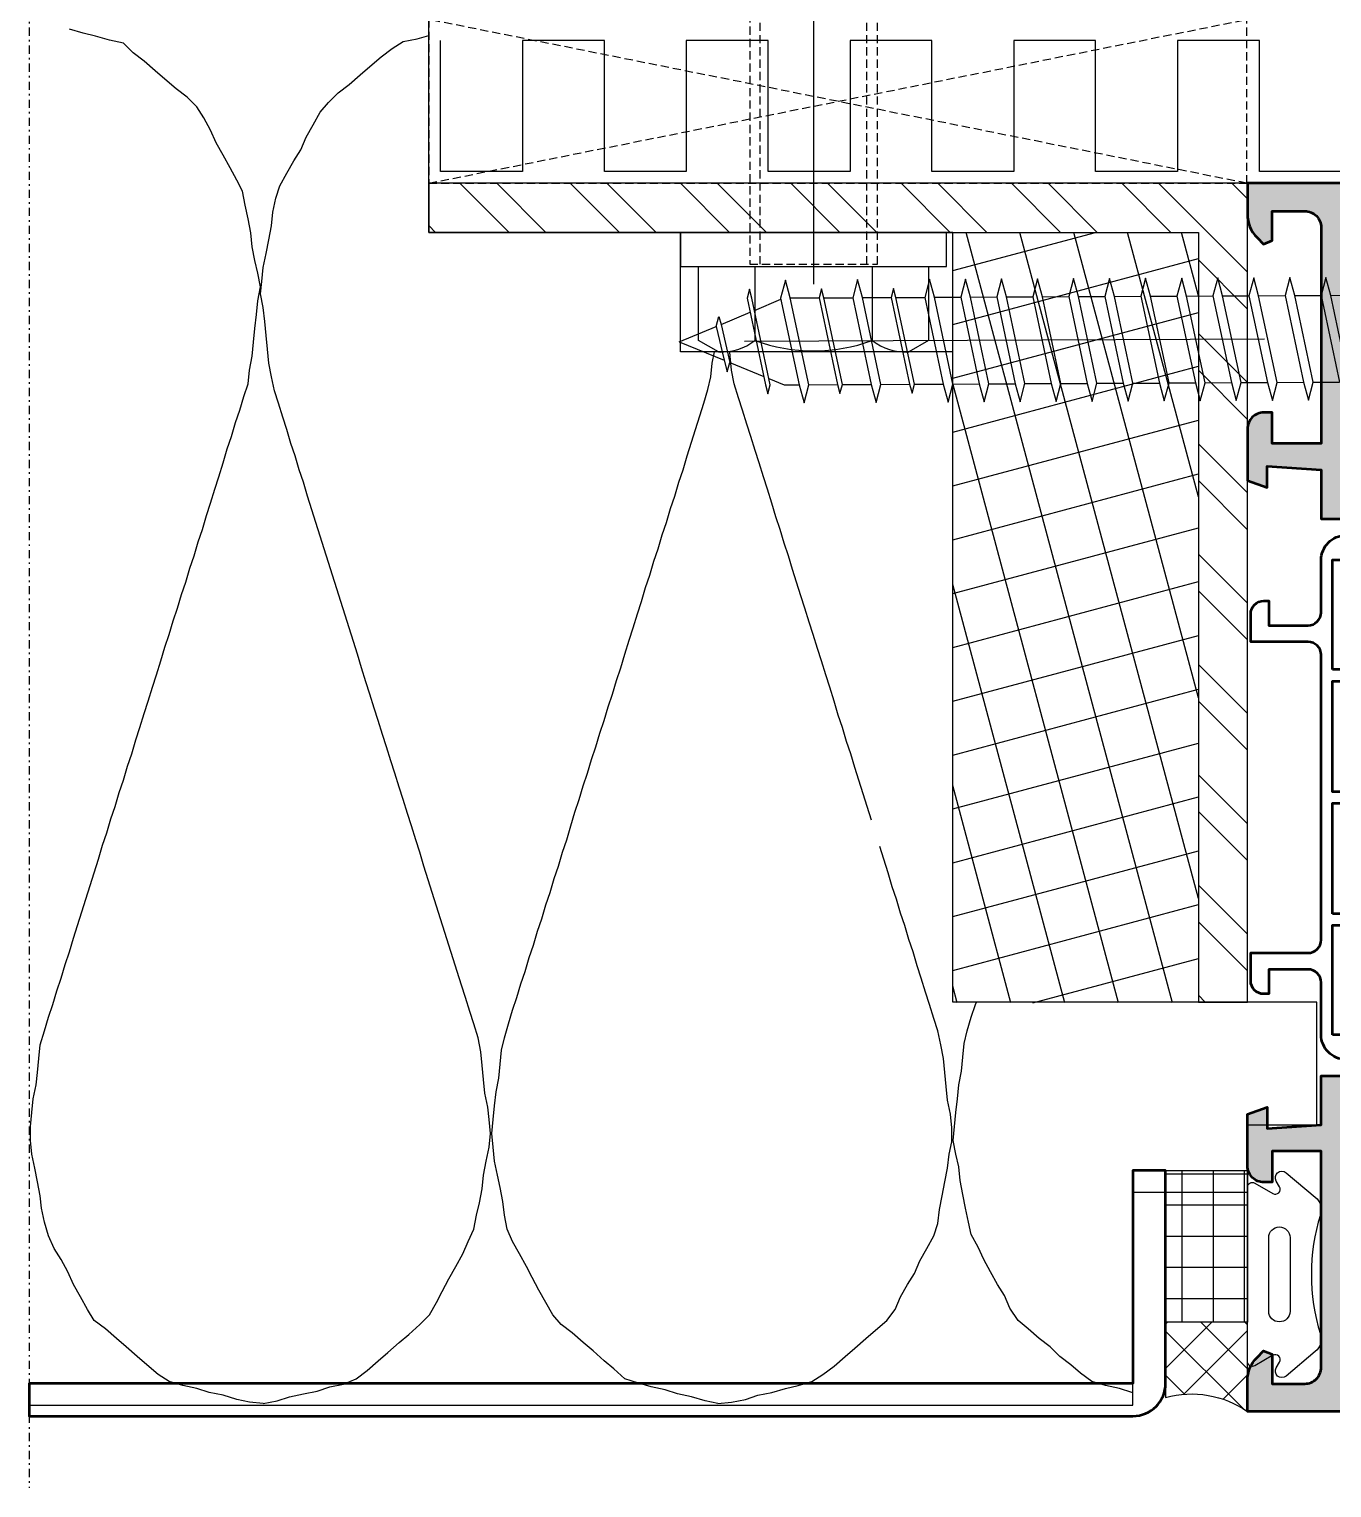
# Model space of a CAD drawing. Header units: millimetres. Extents: x -1598 to 10110, y -2803 to 662.
# Drawn here: x 1597.9 to 1677.5, y -758.5 to -669.4 of the extents above; entities that cross this region are included whole.
import ezdxf

# ---------------------------------------------------------------- set-up
doc = ezdxf.new("R2010")
doc.units = ezdxf.units.MM
for name, pattern in [('CENTER', [50.8, 31.75, -6.35, 6.35, -6.35]), ('STRICHPUNKT', [1, 0.5, -0.25, 0, -0.25]), ('VERDECKT', [0.75, 0.5, -0.25])]:
    doc.linetypes.add(name, pattern=pattern)
for name, color, linetype, lineweight in [('Achsen', 3, 'STRICHPUNKT', 25), ('Alu', 50, 'Continuous', 50), ('AM_S', 80, 'Continuous', 50), ('AM_SP', 3, 'Continuous', 50), ('Docu-AM_8', 1, 'Continuous', 25)]:
    doc.layers.add(name, color=color, linetype=linetype, lineweight=lineweight)
for name, color, linetype in [('CENT_25', 3, 'CENTER'), ('CONST25', 3, 'Continuous'), ('CONST35', 3, 'Continuous'), ('HIDE_25', 3, 'VERDECKT')]:
    doc.layers.add(name, color=color, linetype=linetype)

# ---------------------------------------------------------------- blocks, each defined once
blk = doc.blocks.new('wi4010052')
for points in [[(-3.493, 0, -0.586485), (-3.225, -0.45), (-3.86, -1.55, 0.77087), (-3.448, -1.958), (-3.103, -1.755, -0.842901), (-2.594, -2.357), (-4.092, -4.143, -0.302435), (-5.156, -4.455, 0.152206), (-12.444, -4.455, -0.302435), (-13.508, -4.143), (-15.006, -2.357, -0.842901), (-14.497, -1.755), (-14.152, -1.958, 0.77087), (-13.74, -1.55), (-14.375, -0.45, -0.57735), (-14.115, 0), (-3.493, 0)], [(-6.55, -1.3, -1), (-6.55, -2.6), (-11.05, -2.6, -1), (-11.05, -1.3), (-6.55, -1.3)]]:
    blk.add_lwpolyline(points, format="xyb", close=True)
blk = doc.blocks.new('B-1910148_docu_wos')
at = {"layer": 'Docu-AM_8'}
h = blk.add_hatch(color=256, dxfattribs=at)
edge = h.paths.add_edge_path()
edge.add_line((20.5, 39.8), (20.5, 40.5))
edge.add_line((20.5, 40.5), (18.3, 39.5))
edge.add_line((18.3, 39.5), (17.5, 39.5))
edge.add_line((17.5, 39.5), (17.5, 43.9))
edge.add_line((17.5, 43.9), (18.3, 43.9))
edge.add_line((18.3, 43.9), (20.5, 42.9))
edge.add_line((20.5, 42.9), (20.5, 45.5))
edge.add_line((20.5, 45.5), (17.5, 45.5))
edge.add_line((17.5, 45.5), (17.279, 48.8))
edge.add_line((17.279, 48.8), (18.586, 48.8))
edge.add_line((18.586, 48.8), (18.149, 50))
edge.add_line((18.149, 50), (15, 50))
edge.add_arc((15, 49), 1, 90, 180)
edge.add_line((14, 49), (14, 48.5))
edge.add_line((14, 48.5), (15.9, 48.5))
edge.add_line((15.9, 48.5), (15.9, 45.5))
edge.add_line((15.9, 45.5), (2.8, 45.5))
edge.add_arc((2.8, 46.5), 1, 180, 270, ccw=False)
edge.add_line((1.8, 46.5), (1.8, 66))
edge.add_line((1.8, 66), (3.5, 66))
edge.add_line((3.5, 66), (3.5, 65))
edge.add_line((3.5, 65), (4.5, 65))
edge.add_line((4.5, 65), (4.5, 68.5))
edge.add_line((4.5, 68.5), (3.5, 68.5))
edge.add_line((3.5, 68.5), (3.5, 67.5))
edge.add_line((3.5, 67.5), (2.3, 67.5))
edge.add_arc((2.3, 68.3), 0.8, 180, 270, ccw=False)
edge.add_line((1.5, 68.3), (1.5, 72.7))
edge.add_arc((2.3, 72.7), 0.8, 90, 180, ccw=False)
edge.add_line((2.3, 73.5), (3.5, 73.5))
edge.add_line((3.5, 73.5), (3.5, 72.5))
edge.add_line((3.5, 72.5), (4.5, 72.5))
edge.add_line((4.5, 72.5), (4.5, 75))
edge.add_line((4.5, 75), (0, 75))
edge.add_line((0, 75), (0, 0))
edge.add_line((0, 0), (1.896, 0))
edge.add_arc((1.896, 2), 2, 270, 315)
edge.add_line((3.31, 0.586), (3.712, 0.988))
edge.add_line((3.712, 0.988), (3.5, 1.5))
edge.add_line((3.5, 1.5), (1.7, 1.5))
edge.add_line((1.7, 1.5), (1.7, 3.5))
edge.add_arc((2.7, 3.5), 1, 90, 180, ccw=False)
edge.add_line((2.7, 4.5), (15.9, 4.5))
edge.add_line((15.9, 4.5), (15.9, 1.5))
edge.add_line((15.9, 1.5), (14, 1.5))
edge.add_line((14, 1.5), (14, 1))
edge.add_arc((15, 1), 1, 180, 270)
edge.add_line((15, 0), (18.149, 0))
edge.add_line((18.149, 0), (18.586, 1.2))
edge.add_line((18.586, 1.2), (17.279, 1.2))
edge.add_line((17.279, 1.2), (17.5, 4.5))
edge.add_line((17.5, 4.5), (20.5, 4.5))
edge.add_line((20.5, 4.5), (20.5, 7.1))
edge.add_line((20.5, 7.1), (18.3, 6.1))
edge.add_line((18.3, 6.1), (17.5, 6.1))
edge.add_line((17.5, 6.1), (17.5, 10.5))
edge.add_line((17.5, 10.5), (18.3, 10.5))
edge.add_line((18.3, 10.5), (20.5, 9.5))
edge.add_line((20.5, 9.5), (20.5, 10.2))
edge.add_line((20.5, 10.2), (19.766, 11.814))
edge.add_arc((18.856, 11.4), 1, 24.44395, 90)
edge.add_line((18.856, 12.4), (18.7, 12.4))
edge.add_arc((18.7, 13.4), 1, 180, 270, ccw=False)
edge.add_line((17.7, 13.4), (17.7, 36.6))
edge.add_arc((18.7, 36.6), 1, 90, 180, ccw=False)
edge.add_line((18.7, 37.6), (18.856, 37.6))
edge.add_arc((18.856, 38.6), 1, 270, 335.55605)
edge.add_line((19.766, 38.186), (20.5, 39.8))
edge = h.paths.add_edge_path(flags=16)
edge.add_line((2.2, 41.5), (1.6, 41.5))
edge.add_line((1.6, 41.5), (1.6, 8.5))
edge.add_line((1.6, 8.5), (2.2, 8.5))
edge.add_line((2.2, 8.5), (2.2, 6))
edge.add_line((2.2, 6), (15.9, 6))
edge.add_line((15.9, 6), (15.9, 10.35))
edge.add_arc((17.95, 10.35), 2.05, 154.3744, 180, ccw=False)
edge.add_arc((15.2, 11.669), 1, 334.3744, 360)
edge.add_line((16.2, 11.669), (16.2, 38.331))
edge.add_arc((15.2, 38.331), 1, 0, 25.6256)
edge.add_arc((17.95, 39.65), 2.05, 180, 205.6256, ccw=False)
edge.add_line((15.9, 39.65), (15.9, 44))
edge.add_line((15.9, 44), (2.2, 44))
edge.add_line((2.2, 44), (2.2, 41.5))
h = blk.add_hatch(color=256, dxfattribs=at)
edge = h.paths.add_edge_path()
edge.add_line((54.5, 39.8), (54.5, 40.5))
edge.add_line((54.5, 40.5), (56.7, 39.5))
edge.add_line((56.7, 39.5), (57.5, 39.5))
edge.add_line((57.5, 39.5), (57.5, 43.9))
edge.add_line((57.5, 43.9), (56.7, 43.9))
edge.add_line((56.7, 43.9), (54.5, 42.9))
edge.add_line((54.5, 42.9), (54.5, 45.5))
edge.add_line((54.5, 45.5), (57.5, 45.5))
edge.add_line((57.5, 45.5), (57.721, 48.8))
edge.add_line((57.721, 48.8), (56.414, 48.8))
edge.add_line((56.414, 48.8), (56.851, 50))
edge.add_line((56.851, 50), (60, 50))
edge.add_arc((60, 49), 1, 0, 90, ccw=False)
edge.add_line((61, 49), (61, 48.5))
edge.add_line((61, 48.5), (59.1, 48.5))
edge.add_line((59.1, 48.5), (59.1, 45.5))
edge.add_line((59.1, 45.5), (72.3, 45.5))
edge.add_arc((72.3, 46.5), 1, 270, 360)
edge.add_line((73.3, 46.5), (73.3, 48.5))
edge.add_line((73.3, 48.5), (71.5, 48.5))
edge.add_line((71.5, 48.5), (71.288, 49.012))
edge.add_line((71.288, 49.012), (71.69, 49.414))
edge.add_arc((73.104, 48), 2, 90, 135, ccw=False)
edge.add_line((73.104, 50), (75, 50))
edge.add_line((75, 50), (75, 0))
edge.add_line((75, 0), (73.104, 0))
edge.add_arc((73.104, 2), 2, 225, 270, ccw=False)
edge.add_line((71.69, 0.586), (71.288, 0.988))
edge.add_line((71.288, 0.988), (71.5, 1.5))
edge.add_line((71.5, 1.5), (73.3, 1.5))
edge.add_line((73.3, 1.5), (73.3, 3.5))
edge.add_arc((72.3, 3.5), 1, 0, 90)
edge.add_line((72.3, 4.5), (59.1, 4.5))
edge.add_line((59.1, 4.5), (59.1, 1.5))
edge.add_line((59.1, 1.5), (61, 1.5))
edge.add_line((61, 1.5), (61, 1))
edge.add_arc((60, 1), 1, -90, 0, ccw=False)
edge.add_line((60, 0), (56.851, 0))
edge.add_line((56.851, 0), (56.414, 1.2))
edge.add_line((56.414, 1.2), (57.721, 1.2))
edge.add_line((57.721, 1.2), (57.5, 4.5))
edge.add_line((57.5, 4.5), (54.5, 4.5))
edge.add_line((54.5, 4.5), (54.5, 7.1))
edge.add_line((54.5, 7.1), (56.7, 6.1))
edge.add_line((56.7, 6.1), (57.5, 6.1))
edge.add_line((57.5, 6.1), (57.5, 10.5))
edge.add_line((57.5, 10.5), (56.7, 10.5))
edge.add_line((56.7, 10.5), (54.5, 9.5))
edge.add_line((54.5, 9.5), (54.5, 10.2))
edge.add_line((54.5, 10.2), (55.234, 11.814))
edge.add_arc((56.144, 11.4), 1, 90, 155.55605, ccw=False)
edge.add_line((56.144, 12.4), (56.3, 12.4))
edge.add_arc((56.3, 13.4), 1, 270, 360)
edge.add_line((57.3, 13.4), (57.3, 36.6))
edge.add_arc((56.3, 36.6), 1, 0, 90)
edge.add_line((56.3, 37.6), (56.144, 37.6))
edge.add_arc((56.144, 38.6), 1, 204.44395, 270, ccw=False)
edge.add_line((55.234, 38.186), (54.5, 39.8))
edge = h.paths.add_edge_path(flags=16)
edge.add_line((72.8, 41.5), (73.4, 41.5))
edge.add_line((73.4, 41.5), (73.4, 8.5))
edge.add_line((73.4, 8.5), (72.8, 8.5))
edge.add_line((72.8, 8.5), (72.8, 6))
edge.add_line((72.8, 6), (59.1, 6))
edge.add_line((59.1, 6), (59.1, 10.35))
edge.add_arc((57.05, 10.35), 2.05, 0, 25.6256)
edge.add_arc((59.8, 11.669), 1, 180, 205.6256, ccw=False)
edge.add_line((58.8, 11.669), (58.8, 38.331))
edge.add_arc((59.8, 38.331), 1, 154.3744, 180, ccw=False)
edge.add_arc((57.05, 39.65), 2.05, 334.3744, 360)
edge.add_line((59.1, 39.65), (59.1, 44))
edge.add_line((59.1, 44), (72.8, 44))
edge.add_line((72.8, 44), (72.8, 41.5))
at = {"layer": 'AM_S'}
for points in [[(20.5, 39.8), (20.5, 40.5), (18.3, 39.5), (17.5, 39.5), (17.5, 43.9), (18.3, 43.9), (20.5, 42.9), (20.5, 45.5), (17.5, 45.5), (17.279, 48.8), (18.586, 48.8), (18.149, 50), (15, 50, 0.414214), (14, 49), (14, 48.5), (15.9, 48.5), (15.9, 45.5), (2.8, 45.5, -0.414214), (1.8, 46.5), (1.8, 66), (3.5, 66), (3.5, 65), (4.5, 65), (4.5, 68.5), (3.5, 68.5), (3.5, 67.5), (2.3, 67.5, -0.414214), (1.5, 68.3), (1.5, 72.7, -0.414214), (2.3, 73.5), (3.5, 73.5), (3.5, 72.5), (4.5, 72.5), (4.5, 75), (0, 75), (0, 0), (1.896, 0, 0.198912), (3.31, 0.586), (3.712, 0.988), (3.5, 1.5), (1.7, 1.5), (1.7, 3.5, -0.414214), (2.7, 4.5), (15.9, 4.5), (15.9, 1.5), (14, 1.5), (14, 1, 0.414214), (15, 0), (18.149, 0), (18.586, 1.2), (17.279, 1.2), (17.5, 4.5), (20.5, 4.5), (20.5, 7.1), (18.3, 6.1), (17.5, 6.1), (17.5, 10.5), (18.3, 10.5), (20.5, 9.5), (20.5, 10.2), (19.766, 11.814, 0.294108), (18.856, 12.4), (18.7, 12.4, -0.414214), (17.7, 13.4), (17.7, 36.6, -0.414214), (18.7, 37.6), (18.856, 37.6, 0.294108), (19.766, 38.186), (20.5, 39.8)], [(54.5, 39.8), (54.5, 40.5), (56.7, 39.5), (57.5, 39.5), (57.5, 43.9), (56.7, 43.9), (54.5, 42.9), (54.5, 45.5), (57.5, 45.5), (57.721, 48.8), (56.414, 48.8), (56.851, 50), (60, 50, -0.414214), (61, 49), (61, 48.5), (59.1, 48.5), (59.1, 45.5), (72.3, 45.5, 0.414214), (73.3, 46.5), (73.3, 48.5), (71.5, 48.5), (71.288, 49.012), (71.69, 49.414, -0.198912), (73.104, 50), (75, 50), (75, 0), (73.104, 0, -0.198912), (71.69, 0.586), (71.288, 0.988), (71.5, 1.5), (73.3, 1.5), (73.3, 3.5, 0.414214), (72.3, 4.5), (59.1, 4.5), (59.1, 1.5), (61, 1.5), (61, 1, -0.414214), (60, 0), (56.851, 0), (56.414, 1.2), (57.721, 1.2), (57.5, 4.5), (54.5, 4.5), (54.5, 7.1), (56.7, 6.1), (57.5, 6.1), (57.5, 10.5), (56.7, 10.5), (54.5, 9.5), (54.5, 10.2), (55.234, 11.814, -0.294108), (56.144, 12.4), (56.3, 12.4, 0.414214), (57.3, 13.4), (57.3, 36.6, 0.414214), (56.3, 37.6), (56.144, 37.6, -0.294108), (55.234, 38.186), (54.5, 39.8)], [(2.2, 41.5), (1.6, 41.5), (1.6, 8.5), (2.2, 8.5), (2.2, 6), (15.9, 6), (15.9, 10.35, -0.112281), (16.102, 11.237, 0.112281), (16.2, 11.669), (16.2, 38.331, 0.112281), (16.102, 38.763, -0.112281), (15.9, 39.65), (15.9, 44), (2.2, 44), (2.2, 41.5)], [(72.8, 41.5), (73.4, 41.5), (73.4, 8.5), (72.8, 8.5), (72.8, 6), (59.1, 6), (59.1, 10.35, 0.112281), (58.898, 11.237, -0.112281), (58.8, 11.669), (58.8, 38.331, -0.112281), (58.898, 38.763, 0.112281), (59.1, 39.65), (59.1, 44), (72.8, 44), (72.8, 41.5)]]:
    blk.add_lwpolyline(points, format="xyb", close=True, dxfattribs=at)
at = {"layer": 'AM_SP'}
for points in [[(54.5, 42.9), (54.5, 42.95), (56.5, 43.95), (57.5, 43.95), (57.5, 39.45), (56.5, 39.45), (54.5, 40.45), (54.5, 40.5), (20.5, 40.5), (20.5, 40.45), (18.5, 39.45), (17.5, 39.45), (17.5, 43.95), (18.5, 43.95), (20.5, 42.95), (20.5, 42.9, 0.414214), (21.5, 43.9), (21.5, 44, -0.414214), (23, 45.5), (26.2, 45.5, 0.414214), (27, 46.3), (27, 48.7), (25.5, 48.7), (25.5, 49, -0.414214), (26.3, 49.8), (28, 49.8), (28, 46.3, 0.414214), (28.8, 45.5), (46.2, 45.5, 0.414214), (47, 46.3), (47, 49.8), (48.7, 49.8, -0.414214), (49.5, 49), (49.5, 48.7), (48, 48.7), (48, 46.3, 0.414214), (48.8, 45.5), (52, 45.5, -0.414214), (53.5, 44), (53.5, 43.9, 0.414214), (54.5, 42.9)], [(54.5, 7.1), (54.5, 7.05), (56.5, 6.05), (57.5, 6.05), (57.5, 10.55), (56.5, 10.55), (54.5, 9.55), (54.5, 9.5), (20.5, 9.5), (20.5, 9.55), (18.5, 10.55), (17.5, 10.55), (17.5, 6.05), (18.5, 6.05), (20.5, 7.05), (20.5, 7.1, -0.414214), (21.5, 6.1), (21.5, 6, 0.414214), (23, 4.5), (26.2, 4.5, -0.414214), (27, 3.7), (27, 1.3), (25.5, 1.3), (25.5, 1, 0.414214), (26.3, 0.2), (28, 0.2), (28, 3.7, -0.414214), (28.8, 4.5), (46.2, 4.5, -0.414214), (47, 3.7), (47, 0.2), (48.7, 0.2, 0.414214), (49.5, 1), (49.5, 1.3), (48, 1.3), (48, 3.7, -0.414214), (48.8, 4.5), (52, 4.5, 0.414214), (53.5, 6), (53.5, 6.1, -0.414214), (54.5, 7.1)]]:
    blk.add_lwpolyline(points, format="xyb", close=True, dxfattribs=at)
for points in [[(23, 44.8), (29.7, 44.8), (29.7, 41.2), (23, 41.2), (23, 44.8)], [(30.4, 44.8), (37.15, 44.8), (37.15, 41.2), (30.4, 41.2), (30.4, 44.8)], [(44.6, 41.2), (37.85, 41.2), (37.85, 44.8), (44.6, 44.8), (44.6, 41.2)], [(45.3, 44.8), (52, 44.8), (52, 41.2), (45.3, 41.2), (45.3, 44.8)], [(23, 5.2), (29.7, 5.2), (29.7, 8.8), (23, 8.8), (23, 5.2)], [(30.4, 5.2), (37.15, 5.2), (37.15, 8.8), (30.4, 8.8), (30.4, 5.2)], [(44.6, 8.8), (37.85, 8.8), (37.85, 5.2), (44.6, 5.2), (44.6, 8.8)], [(45.3, 5.2), (52, 5.2), (52, 8.8), (45.3, 8.8), (45.3, 5.2)]]:
    blk.add_lwpolyline(points, close=True, dxfattribs=at)
blk = doc.blocks.new('Schraube 1')
at = {"layer": 'CENT_25'}
blk.add_line((524.711, 411.249), (613.33, 411.249), dxfattribs=at)
at = {"layer": 'CONST25'}
for p, q in [((571.45, 413.899), (571.745, 414.999)), ((571.745, 414.999), (572.04, 413.899)), ((573.65, 413.899), (573.945, 414.999)), ((573.945, 414.999), (574.24, 413.899)), ((575.85, 413.899), (576.145, 414.999)), ((576.145, 414.999), (576.44, 413.899)), ((578.05, 413.899), (578.345, 414.999)), ((578.345, 414.999), (578.64, 413.899)), ((580.25, 413.899), (580.545, 414.999)), ((580.545, 414.999), (580.84, 413.899)), ((582.45, 413.899), (582.745, 414.999)), ((582.745, 414.999), (583.04, 413.899)), ((584.65, 413.899), (584.945, 414.999)), ((584.945, 414.999), (585.24, 413.899)), ((586.85, 413.899), (587.145, 414.999)), ((587.145, 414.999), (587.44, 413.899)), ((589.05, 413.899), (589.345, 414.999)), ((589.345, 414.999), (589.64, 413.899)), ((591.25, 413.899), (591.545, 414.999)), ((591.545, 414.999), (591.84, 413.899)), ((593.45, 413.899), (593.745, 414.999)), ((593.745, 414.999), (594.04, 413.899)), ((595.65, 413.899), (595.945, 414.999)), ((595.945, 414.999), (596.24, 413.899)), ((597.998, 413.899), (598.145, 414.449)), ((598.145, 414.449), (598.293, 413.899)), ((600.05, 413.899), (600.345, 414.999)), ((600.345, 414.999), (600.64, 413.899)), ((602.398, 413.899), (602.545, 414.449)), ((602.545, 414.449), (602.693, 413.899)), ((604.45, 413.899), (604.745, 414.999)), ((604.745, 414.999), (605.04, 413.899)), ((606.798, 413.899), (606.945, 414.449)), ((606.945, 414.449), (607.093, 413.899)), ((571.45, 413.899), (569.84, 413.899)), ((570.35, 408.599), (571.45, 413.899)), ((572.04, 413.899), (570.94, 408.599)), ((573.65, 413.899), (572.04, 413.899)), ((572.55, 408.599), (573.65, 413.899)), ((574.24, 413.899), (573.14, 408.599)), ((575.85, 413.899), (574.24, 413.899)), ((574.75, 408.599), (575.85, 413.899)), ((576.44, 413.899), (575.34, 408.599)), ((578.05, 413.899), (576.44, 413.899)), ((576.95, 408.599), (578.05, 413.899)), ((578.64, 413.899), (577.54, 408.599)), ((580.25, 413.899), (578.64, 413.899)), ((579.15, 408.599), (580.25, 413.899)), ((580.84, 413.899), (579.74, 408.599)), ((582.45, 413.899), (580.84, 413.899)), ((581.35, 408.599), (582.45, 413.899)), ((583.04, 413.899), (581.94, 408.599)), ((584.65, 413.899), (583.04, 413.899)), ((583.55, 408.599), (584.65, 413.899)), ((585.24, 413.899), (584.14, 408.599)), ((586.85, 413.899), (585.24, 413.899)), ((585.75, 408.599), (586.85, 413.899)), ((587.44, 413.899), (586.34, 408.599)), ((589.05, 413.899), (587.44, 413.899)), ((587.95, 408.599), (589.05, 413.899)), ((589.64, 413.899), (588.54, 408.599)), ((591.25, 413.899), (589.64, 413.899)), ((590.15, 408.599), (591.25, 413.899)), ((591.84, 413.899), (590.74, 408.599)), ((593.45, 413.899), (591.84, 413.899)), ((592.35, 408.599), (593.45, 413.899)), ((594.04, 413.899), (592.94, 408.599)), ((595.65, 413.899), (594.04, 413.899)), ((594.55, 408.599), (595.65, 413.899)), ((596.24, 413.899), (595.14, 408.599)), ((597.998, 413.899), (596.24, 413.899)), ((596.898, 408.599), (597.998, 413.899)), ((598.293, 413.899), (597.193, 408.599)), ((600.05, 413.899), (598.293, 413.899)), ((598.95, 408.599), (600.05, 413.899)), ((600.64, 413.899), (599.54, 408.599)), ((602.398, 413.899), (600.64, 413.899)), ((601.298, 408.599), (602.398, 413.899)), ((602.693, 413.899), (601.593, 408.599)), ((604.45, 413.899), (602.693, 413.899)), ((603.35, 408.599), (604.45, 413.899)), ((605.04, 413.899), (603.94, 408.599)), ((606.643, 413.155), (605.025, 413.825)), ((605.698, 408.599), (606.798, 413.899)), ((607.093, 413.899), (605.993, 408.599)), ((608.691, 412.307), (606.915, 413.042)), ((608.822, 412.795), (608.691, 412.307)), ((608.986, 412.185), (608.822, 412.795)), ((608.691, 412.307), (608.173, 409.976)), ((608.986, 412.185), (608.515, 410.118)), ((611.245, 411.249), (608.986, 412.185)), ((611.245, 411.249), (608.515, 410.118)), ((608.173, 409.976), (606.1, 409.118)), ((608.325, 409.409), (608.173, 409.976)), ((608.515, 410.118), (608.325, 409.409)), ((605.778, 408.984), (604.847, 408.599)), ((572.55, 408.599), (570.94, 408.599)), ((572.845, 407.499), (572.55, 408.599)), ((573.14, 408.599), (572.845, 407.499)), ((574.75, 408.599), (573.14, 408.599)), ((575.045, 407.499), (574.75, 408.599)), ((575.34, 408.599), (575.045, 407.499)), ((576.95, 408.599), (575.34, 408.599)), ((577.245, 407.499), (576.95, 408.599)), ((577.54, 408.599), (577.245, 407.499)), ((579.15, 408.599), (577.54, 408.599)), ((579.445, 407.499), (579.15, 408.599)), ((579.74, 408.599), (579.445, 407.499)), ((581.35, 408.599), (579.74, 408.599)), ((581.645, 407.499), (581.35, 408.599)), ((581.94, 408.599), (581.645, 407.499)), ((583.55, 408.599), (581.94, 408.599)), ((583.845, 407.499), (583.55, 408.599)), ((584.14, 408.599), (583.845, 407.499)), ((585.75, 408.599), (584.14, 408.599)), ((586.045, 407.499), (585.75, 408.599)), ((586.34, 408.599), (586.045, 407.499)), ((587.95, 408.599), (586.34, 408.599)), ((588.245, 407.499), (587.95, 408.599)), ((588.54, 408.599), (588.245, 407.499)), ((590.15, 408.599), (588.54, 408.599)), ((590.445, 407.499), (590.15, 408.599)), ((590.74, 408.599), (590.445, 407.499)), ((592.35, 408.599), (590.74, 408.599)), ((592.645, 407.499), (592.35, 408.599)), ((592.94, 408.599), (592.645, 407.499)), ((594.55, 408.599), (592.94, 408.599)), ((594.845, 407.499), (594.55, 408.599)), ((595.14, 408.599), (594.845, 407.499)), ((596.898, 408.599), (595.14, 408.599)), ((597.045, 408.049), (596.898, 408.599)), ((597.193, 408.599), (597.045, 408.049)), ((598.95, 408.599), (597.193, 408.599)), ((599.245, 407.499), (598.95, 408.599)), ((599.54, 408.599), (599.245, 407.499)), ((601.298, 408.599), (599.54, 408.599)), ((601.445, 408.049), (601.298, 408.599)), ((601.593, 408.599), (601.445, 408.049)), ((603.35, 408.599), (601.593, 408.599)), ((603.645, 407.499), (603.35, 408.599)), ((603.94, 408.599), (603.645, 407.499)), ((604.847, 408.599), (603.94, 408.599)), ((605.845, 408.049), (605.698, 408.599)), ((605.993, 408.599), (605.845, 408.049))]:
    blk.add_line(p, q, dxfattribs=at)

msp = doc.modelspace()

# ---------------------------------------------------------------- hatches: boundary and pattern name
at = {"layer": 'CONST25'}
h = msp.add_hatch(dxfattribs=at)
h.set_pattern_fill('ANSI32', color=256, scale=0.5, angle=90, style=0)
h.set_pattern_definition([(135, (-2480.422, -1955.608), (-3.367596, -3.367596), []), (135, (-2480.422, -1953.3627), (-3.367596, -3.367596), [])])
h.paths.add_polyline_path([(1672.334297, -728.846334), (1672.334743, -678.846334), (1622.334743, -678.846334), (1622.334743, -681.846334), (1669.334743, -681.846334), (1669.334743, -728.846334)])
h = msp.add_hatch(dxfattribs=at)
h.set_pattern_fill('ANSI37', color=256, angle=-30, style=0)
h.set_pattern_definition([(15, (1012.143, -931.8578), (-0.82175, 3.066814), []), (105, (1012.143, -931.8578), (-3.066814, -0.82175), [])])
h.paths.add_polyline_path([(1654.334743, -728.886919), (1654.334743, -681.846334), (1669.334743, -681.846334), (1669.334743, -728.886919)])
h = msp.add_hatch(dxfattribs=at)
h.set_pattern_fill('ANSI37', color=256, scale=0.6, angle=225, style=0)
h.set_pattern_definition([(270, (1599.7702, -495.485), (1.905, -4e-16), []), (0, (1599.7702, -495.485), (4e-16, 1.905), [])])
h.paths.add_polyline_path([(1667.333853, -739.12399), (1672.333853, -739.12399), (1672.333853, -748.395251), (1667.333853, -748.395251)])
h = msp.add_hatch(dxfattribs=at)
h.set_pattern_fill('ANSI37', color=256, scale=0.6, angle=180, style=0)
h.set_pattern_definition([(225, (1599.7702, -495.485), (1.347038, -1.347038), []), (315, (1599.7702, -495.485), (1.347038, 1.347038), [])])
h.paths.add_polyline_path([(1672.333853, -748.395251), (1667.333853, -748.395251), (1667.333853, -752.99396, -0.22532247), (1672.333853, -753.846334), (1672.333853, -752.428153)])

# ---------------------------------------------------------------- linework, layer by layer
at = {"layer": 'Achsen'}
msp.add_lwpolyline([(1597.934743, -652.84441), (1597.934743, -758.502996)], dxfattribs=at)
at = {"layer": 'Alu'}
msp.add_lwpolyline([(1665.333853, -754.12399, 0.414213562), (1667.333853, -752.12399), (1667.333853, -739.12399), (1665.333853, -739.12399), (1665.333853, -739.12399), (1665.333853, -752.12399), (1597.934743, -752.12399), (1597.934743, -754.12399)], format="xyb", close=True, dxfattribs=at)
at = {"layer": 'CENT_25'}
msp.add_line((1645.834743, -653.258337), (1645.834743, -690.621719), dxfattribs=at)
at = {"layer": 'CONST35'}
for p, q in [((1622.334743, -681.846334), (1622.334743, -668.846334)), ((1601.234143, -669.692334), (1600.388168, -669.438541)), ((1601.995543, -669.861534), (1601.234105, -669.692325)), ((1602.841543, -670.115334), (1601.995568, -669.861541)), ((1603.687543, -670.284534), (1602.841546, -670.115334)), ((1604.279743, -670.876734), (1603.687573, -670.284563)), ((1619.423143, -671.130534), (1620.099943, -670.622934)), ((1620.099943, -670.622934), (1620.776744, -670.199933)), ((1620.776743, -670.199934), (1621.62274, -670.030734)), ((1621.622743, -670.030734), (1622.334743, -669.817134)), ((1604.956543, -671.384334), (1604.279743, -670.876734)), ((1605.633343, -671.976534), (1604.956552, -671.384342)), ((1618.746343, -671.722734), (1619.423134, -671.130542)), ((1606.225543, -672.484134), (1605.633314, -671.976509)), ((1617.477343, -672.822534), (1618.154134, -672.230342)), ((1618.154143, -672.230334), (1618.746372, -671.722709)), ((1606.902343, -673.076334), (1606.225552, -672.484142)), ((1607.579143, -673.583934), (1606.902343, -673.076334)), ((1616.800543, -673.330134), (1617.477343, -672.822534)), ((1608.171343, -674.176134), (1607.579173, -673.583963)), ((1608.594343, -674.852934), (1608.171342, -674.176132)), ((1615.700743, -674.514534), (1616.208368, -673.922305)), ((1616.208343, -673.922334), (1616.800513, -673.330163)), ((1609.017343, -675.614334), (1608.594328, -674.852906)), ((1615.277743, -675.275934), (1615.700758, -674.514506)), ((1609.355743, -676.375734), (1609.017338, -675.614323)), ((1614.854743, -676.037334), (1615.277758, -675.275906)), ((1609.778743, -677.137134), (1609.355728, -676.375706)), ((1614.093343, -677.475534), (1614.516344, -676.798732)), ((1614.516343, -676.798734), (1614.854748, -676.037323)), ((1610.201743, -677.898534), (1609.778728, -677.137106)), ((1613.670343, -678.236934), (1614.093358, -677.475506)), ((1610.624743, -678.659934), (1610.201728, -677.898506)), ((1610.963143, -679.336734), (1610.624753, -678.659954)), ((1613.247343, -678.998334), (1613.670358, -678.236906)), ((1611.132343, -680.182734), (1610.963144, -679.336737)), ((1612.993543, -679.759734), (1613.247347, -678.99832)), ((1611.301543, -681.028734), (1611.132344, -680.182737)), ((1612.824343, -680.605734), (1612.993542, -679.759737)), ((1611.470743, -681.874734), (1611.301544, -681.028737)), ((1612.739743, -681.451734), (1612.824344, -680.605723)), ((1611.555343, -682.720734), (1611.470742, -681.874723)), ((1612.570543, -682.297734), (1612.739742, -681.451737)), ((1637.709743, -681.846334), (1622.334743, -681.846334)), ((1637.709743, -689.14656), (1637.709743, -681.846334)), ((1654.334743, -681.846334), (1653.959743, -681.846334)), ((1611.724543, -683.566734), (1611.555344, -682.720737)), ((1612.401343, -683.143734), (1612.570542, -682.297737)), ((1611.893743, -684.328134), (1611.724535, -683.566696)), ((1612.147543, -684.835734), (1612.232144, -683.989723)), ((1612.232143, -683.989734), (1612.401342, -683.143737)), ((1612.062943, -685.174134), (1611.893744, -684.328137)), ((1612.062943, -685.597134), (1612.147539, -684.835766)), ((1611.893743, -686.020134), (1612.062942, -685.174137)), ((1612.232143, -686.443134), (1612.062944, -685.597137)), ((1611.809143, -686.866134), (1611.893744, -686.020123)), ((1612.316743, -687.289134), (1612.232142, -686.443123)), ((1611.724543, -687.712134), (1611.809144, -686.866123)), ((1612.401343, -688.135134), (1612.316742, -687.289123)), ((1611.639943, -688.558134), (1611.724544, -687.712123)), ((1612.485943, -688.981134), (1612.401342, -688.135123)), ((1611.555343, -689.404134), (1611.639944, -688.558123)), ((1612.570543, -689.827134), (1612.485942, -688.981123)), ((1640.023743, -689.14656), (1637.709743, -689.14656)), ((1639.642543, -689.827134), (1639.778658, -689.14656)), ((1651.327527, -689.14656), (1640.341959, -689.14656)), ((1640.742343, -689.404134), (1640.716585, -689.14656)), ((1654.334743, -689.14656), (1651.645743, -689.14656)), ((1654.334743, -716.833729), (1654.334743, -689.14656)), ((1611.386143, -690.250134), (1611.555342, -689.404137)), ((1612.739743, -690.673134), (1612.570544, -689.827137)), ((1639.557943, -690.673134), (1639.642544, -689.827123)), ((1640.826943, -690.250134), (1640.742342, -689.404123)), ((1611.047743, -691.857534), (1611.301547, -691.09612)), ((1611.301543, -691.096134), (1611.386144, -690.250123)), ((1612.908943, -691.519134), (1612.739744, -690.673137)), ((1639.388743, -691.434534), (1639.557951, -690.673096)), ((1640.996143, -691.096134), (1640.826943, -690.250137)), ((1641.249943, -691.942134), (1640.99615, -691.096159)), ((1610.793943, -692.703534), (1611.047735, -691.857559)), ((1613.162743, -692.280534), (1612.908938, -691.51912)), ((1639.134943, -692.280534), (1639.388735, -691.434559)), ((1641.503743, -692.703534), (1641.249938, -691.94212)), ((1610.540143, -693.464934), (1610.793947, -692.70352)), ((1613.416543, -693.126534), (1613.16275, -692.280559)), ((1638.881143, -693.041934), (1639.134947, -692.28052)), ((1641.757543, -693.549534), (1641.50375, -692.703559)), ((1610.286343, -694.310934), (1610.540135, -693.464959)), ((1613.670343, -693.887934), (1613.416538, -693.12652)), ((1638.627343, -693.887934), (1638.881135, -693.041959)), ((1642.011343, -694.310934), (1641.757538, -693.54952)), ((1610.032543, -695.072334), (1610.286347, -694.31092)), ((1613.924143, -694.733934), (1613.67035, -693.887959)), ((1638.119743, -695.495334), (1638.373535, -694.649359)), ((1638.373543, -694.649334), (1638.627347, -693.88792)), ((1642.265143, -695.156934), (1642.01135, -694.310959)), ((1609.778743, -695.918334), (1610.032535, -695.072359)), ((1614.177943, -695.495334), (1613.924138, -694.73392)), ((1614.431743, -696.341334), (1614.17795, -695.495359)), ((1637.865943, -696.341334), (1638.119735, -695.495359)), ((1642.518943, -695.918334), (1642.265138, -695.15692)), ((1609.524943, -696.764334), (1609.778735, -695.918359)), ((1614.685543, -697.102734), (1614.431738, -696.34132)), ((1637.612143, -697.102734), (1637.865947, -696.34132)), ((1642.772743, -696.764334), (1642.51895, -695.918359)), ((1609.271143, -697.525734), (1609.524947, -696.76432)), ((1614.939343, -697.948734), (1614.68555, -697.102759)), ((1637.358343, -697.948734), (1637.612135, -697.102759)), ((1643.026543, -697.525734), (1642.772738, -696.76432)), ((1609.017343, -698.371734), (1609.271135, -697.525759)), ((1615.193143, -698.794734), (1614.93935, -697.948759)), ((1637.104543, -698.710134), (1637.358347, -697.94872)), ((1643.280343, -698.371734), (1643.02655, -697.525759)), ((1608.509743, -699.979134), (1608.763535, -699.133159)), ((1608.763543, -699.133134), (1609.017347, -698.37172)), ((1615.446943, -699.556134), (1615.193138, -698.79472)), ((1636.850743, -699.556134), (1637.104535, -698.710159)), ((1643.534143, -699.217734), (1643.28035, -698.371759)), ((1608.255943, -700.740534), (1608.509747, -699.97912)), ((1615.700743, -700.402134), (1615.44695, -699.556159)), ((1636.596943, -700.317534), (1636.850747, -699.55612)), ((1643.787943, -699.979134), (1643.534138, -699.21772)), ((1644.041743, -700.825134), (1643.78795, -699.979159)), ((1608.002143, -701.586534), (1608.255935, -700.740559)), ((1615.954543, -701.163534), (1615.700738, -700.40212)), ((1636.343143, -701.163534), (1636.596935, -700.317559)), ((1644.295543, -701.586534), (1644.041738, -700.82512)), ((1607.748343, -702.347934), (1608.002147, -701.58652)), ((1616.208343, -702.009534), (1615.95455, -701.163559)), ((1636.089343, -701.924934), (1636.343147, -701.16352)), ((1644.549343, -702.432534), (1644.29555, -701.586559)), ((1607.494543, -703.193934), (1607.748335, -702.347959)), ((1616.462143, -702.770934), (1616.208338, -702.00952)), ((1635.835543, -702.770934), (1636.089335, -701.924959)), ((1644.803143, -703.193934), (1644.549338, -702.43252)), ((1607.240743, -703.955334), (1607.494547, -703.19392)), ((1616.715943, -703.616934), (1616.46215, -702.770959)), ((1635.327943, -704.378334), (1635.581735, -703.532359)), ((1635.581743, -703.532334), (1635.835547, -702.77092)), ((1645.056943, -704.039934), (1644.80315, -703.193959)), ((1606.986943, -704.801334), (1607.240735, -703.955359)), ((1616.969743, -704.378334), (1616.715938, -703.61692)), ((1617.223543, -705.224334), (1616.96975, -704.378359)), ((1635.074143, -705.139734), (1635.327947, -704.37832)), ((1645.310743, -704.801334), (1645.056938, -704.03992)), ((1606.733143, -705.562734), (1606.986947, -704.80132)), ((1617.477343, -705.985734), (1617.223538, -705.22432)), ((1634.820343, -705.985734), (1635.074135, -705.139759)), ((1645.564543, -705.647334), (1645.31075, -704.801359)), ((1606.479343, -706.408734), (1606.733135, -705.562759)), ((1617.731143, -706.831734), (1617.47735, -705.985759)), ((1634.566543, -706.747134), (1634.820347, -705.98572)), ((1645.818343, -706.408734), (1645.564538, -705.64732)), ((1605.971743, -708.016134), (1606.225535, -707.170159)), ((1606.225543, -707.170134), (1606.479347, -706.40872)), ((1617.984943, -707.593134), (1617.731138, -706.83172)), ((1634.312743, -707.593134), (1634.566535, -706.747159)), ((1646.072143, -707.254734), (1645.81835, -706.408759)), ((1605.717943, -708.862134), (1605.971735, -708.016159)), ((1618.238743, -708.439134), (1617.98495, -707.593159)), ((1634.058943, -708.439134), (1634.312735, -707.593159)), ((1646.325943, -708.016134), (1646.072138, -707.25472)), ((1646.579743, -708.862134), (1646.32595, -708.016159)), ((1605.464143, -709.623534), (1605.717947, -708.86212)), ((1618.492543, -709.285134), (1618.23875, -708.439159)), ((1633.805143, -709.200534), (1634.058947, -708.43912)), ((1646.833543, -709.623534), (1646.579738, -708.86212)), ((1605.210343, -710.469534), (1605.464135, -709.623559)), ((1618.746343, -710.046534), (1618.492538, -709.28512)), ((1633.551343, -710.046534), (1633.805135, -709.200559)), ((1647.087343, -710.469534), (1646.83355, -709.623559)), ((1604.956543, -711.230934), (1605.210347, -710.46952)), ((1619.000143, -710.892534), (1618.74635, -710.046559)), ((1633.297543, -710.807934), (1633.551347, -710.04652)), ((1647.341143, -711.315534), (1647.08735, -710.469559)), ((1604.702743, -712.076934), (1604.956535, -711.230959)), ((1619.253943, -711.653934), (1619.000138, -710.89252)), ((1633.043743, -711.653934), (1633.297535, -710.807959)), ((1647.594943, -712.076934), (1647.341138, -711.31552)), ((1604.448943, -712.838334), (1604.702747, -712.07692)), ((1619.507743, -712.499934), (1619.25395, -711.653959)), ((1619.761543, -713.261334), (1619.507738, -712.49992)), ((1632.536143, -713.261334), (1632.789935, -712.415359)), ((1632.789943, -712.415334), (1633.043747, -711.65392)), ((1647.848743, -712.922934), (1647.59495, -712.076959)), ((1604.195143, -713.684334), (1604.448935, -712.838359)), ((1620.015343, -714.107334), (1619.76155, -713.261359)), ((1632.282343, -714.022734), (1632.536147, -713.26132)), ((1648.102543, -713.684334), (1647.848738, -712.92292)), ((1603.941343, -714.445734), (1604.195147, -713.68432)), ((1620.269143, -714.868734), (1620.015338, -714.10732)), ((1632.028543, -714.868734), (1632.282335, -714.022759)), ((1648.356343, -714.530334), (1648.10255, -713.684359)), ((1603.687543, -715.291734), (1603.941335, -714.445759)), ((1620.522943, -715.714734), (1620.26915, -714.868759)), ((1631.774743, -715.630134), (1632.028547, -714.86872)), ((1648.610143, -715.291734), (1648.356338, -714.53032)), ((1603.179943, -716.899134), (1603.433735, -716.053158)), ((1603.433743, -716.053134), (1603.687547, -715.29172)), ((1620.776743, -716.476134), (1620.522938, -715.71472)), ((1631.520943, -716.476134), (1631.774735, -715.630158)), ((1648.863943, -716.137734), (1648.61015, -715.291759)), ((1602.926143, -717.660534), (1603.179947, -716.89912)), ((1621.030543, -717.322134), (1620.77675, -716.476158)), ((1631.267143, -717.237534), (1631.520947, -716.47612)), ((1649.117743, -716.899134), (1648.863938, -716.13772)), ((1649.371543, -717.745134), (1649.11775, -716.899158)), ((1602.672343, -718.506534), (1602.926135, -717.660558)), ((1621.284343, -718.083534), (1621.030538, -717.32212)), ((1631.013343, -718.083534), (1631.267135, -717.237558)), ((1654.334743, -728.846334), (1654.334743, -717.458938)), ((1654.334743, -728.846334), (1654.334743, -717.458938)), ((1602.418543, -719.267934), (1602.672347, -718.50652)), ((1621.538143, -718.929534), (1621.28435, -718.083558)), ((1630.759543, -718.929534), (1631.013335, -718.083558)), ((1602.164743, -720.113934), (1602.418535, -719.267958)), ((1621.791943, -719.690934), (1621.538138, -718.92952)), ((1630.505743, -719.690934), (1630.759547, -718.92952)), ((1650.132943, -720.113934), (1649.879138, -719.35252)), ((1601.910943, -720.959934), (1602.164735, -720.113958)), ((1622.045743, -720.536934), (1621.79195, -719.690958)), ((1630.251943, -720.536934), (1630.505735, -719.690958)), ((1650.386743, -720.959934), (1650.13295, -720.113958)), ((1601.657143, -721.721334), (1601.910947, -720.95992)), ((1622.299543, -721.382934), (1622.04575, -720.536958)), ((1622.553343, -722.144334), (1622.299538, -721.38292)), ((1629.744343, -722.144334), (1629.998135, -721.298358)), ((1629.998143, -721.298334), (1630.251947, -720.53692)), ((1650.640543, -721.805934), (1650.38675, -720.959958)), ((1601.403343, -722.567334), (1601.657135, -721.721358)), ((1622.807143, -722.990334), (1622.55335, -722.144358)), ((1629.490543, -722.905734), (1629.744347, -722.14432)), ((1650.894343, -722.567334), (1650.640538, -721.80592)), ((1601.149543, -723.328734), (1601.403347, -722.56732)), ((1623.060943, -723.751734), (1622.807138, -722.99032)), ((1629.236743, -723.751734), (1629.490535, -722.905758)), ((1651.148143, -723.413334), (1650.89435, -722.567358)), ((1600.895743, -724.174734), (1601.149535, -723.328758)), ((1623.314743, -724.597734), (1623.06095, -723.751758)), ((1628.982943, -724.513134), (1629.236747, -723.75172)), ((1651.401943, -724.174734), (1651.148138, -723.41332)), ((1600.388143, -725.782134), (1600.641935, -724.936158)), ((1600.641943, -724.936134), (1600.895747, -724.17472)), ((1623.568543, -725.359134), (1623.314738, -724.59772)), ((1628.729143, -725.359134), (1628.982935, -724.513158)), ((1651.655743, -725.020734), (1651.40195, -724.174758)), ((1600.134343, -726.543534), (1600.388147, -725.78212)), ((1623.822343, -726.205134), (1623.56855, -725.359158)), ((1628.475343, -726.120534), (1628.729147, -725.35912)), ((1651.909543, -725.782134), (1651.655738, -725.02072)), ((1652.163343, -726.628134), (1651.90955, -725.782158)), ((1599.880543, -727.389534), (1600.134335, -726.543558)), ((1624.076143, -726.966534), (1623.822338, -726.20512)), ((1628.221543, -726.966534), (1628.475335, -726.120558)), ((1652.417143, -727.389534), (1652.163338, -726.62812)), ((1599.626743, -728.150934), (1599.880547, -727.38952)), ((1624.329943, -727.812534), (1624.07615, -726.966558)), ((1627.967743, -727.727934), (1628.221547, -726.96652)), ((1652.670943, -728.235534), (1652.41715, -727.389558)), ((1599.372943, -728.996934), (1599.626735, -728.150958)), ((1624.583743, -728.573934), (1624.329938, -727.81252)), ((1627.713943, -728.573934), (1627.967735, -727.727958)), ((1652.924743, -728.996934), (1652.670938, -728.23552)), ((1599.119143, -729.758334), (1599.372947, -728.99692)), ((1624.837543, -729.419934), (1624.58375, -728.573958)), ((1625.091343, -730.181334), (1624.837538, -729.41992)), ((1627.206343, -730.181334), (1627.460135, -729.335358)), ((1627.460143, -729.335334), (1627.713947, -728.57392)), ((1653.178543, -729.842934), (1652.92475, -728.996958)), ((1669.334743, -728.846334), (1654.334743, -728.846334)), ((1676.568852, -728.846334), (1654.334743, -728.846334)), ((1655.462743, -729.758334), (1655.716547, -728.99692)), ((1655.716543, -728.996934), (1655.776783, -728.846334)), ((1672.334297, -728.846334), (1669.334743, -728.846334)), ((1676.568852, -736.346334), (1676.568852, -728.846334)), ((1598.865343, -730.604334), (1599.119135, -729.758358)), ((1625.345143, -731.027334), (1625.09135, -730.181358)), ((1626.952543, -731.027334), (1627.206335, -730.181358)), ((1653.432343, -730.604334), (1653.178538, -729.84292)), ((1655.208943, -730.604334), (1655.462735, -729.758358)), ((1598.611543, -731.450334), (1598.865335, -730.604358)), ((1625.514343, -731.873334), (1625.345144, -731.027337)), ((1626.783343, -731.788734), (1626.952551, -731.027296)), ((1653.601543, -731.450334), (1653.432343, -730.604337)), ((1655.039743, -731.365734), (1655.208951, -730.604296)), ((1598.526943, -732.296334), (1598.611544, -731.450323)), ((1625.598943, -732.719334), (1625.514342, -731.873323)), ((1626.698743, -732.634734), (1626.783344, -731.788723)), ((1653.770743, -732.296334), (1653.601543, -731.450337)), ((1654.955143, -732.211734), (1655.039744, -731.365723)), ((1598.442343, -733.142334), (1598.526944, -732.296323)), ((1625.683543, -733.565334), (1625.598942, -732.719323)), ((1626.614143, -733.480734), (1626.698744, -732.634723)), ((1653.855343, -733.142334), (1653.770742, -732.296323)), ((1654.870543, -733.057734), (1654.955144, -732.211723)), ((1598.357743, -733.903734), (1598.442339, -733.142366)), ((1625.768143, -734.411334), (1625.683542, -733.565323)), ((1626.444943, -734.326734), (1626.614142, -733.480737)), ((1653.939943, -733.988334), (1653.855342, -733.142323)), ((1654.701343, -733.903734), (1654.870542, -733.057737)), ((1598.103943, -735.595734), (1598.188544, -734.749723)), ((1598.188543, -734.749734), (1598.357742, -733.903737)), ((1625.937343, -735.257334), (1625.768144, -734.411337)), ((1626.360343, -735.172734), (1626.444944, -734.326723)), ((1654.024543, -734.834334), (1653.939942, -733.988323)), ((1654.532143, -735.595734), (1654.616744, -734.749723)), ((1654.616743, -734.749734), (1654.701344, -733.903723)), ((1598.019343, -736.441734), (1598.103944, -735.595723)), ((1626.021943, -736.018734), (1625.937346, -735.257366)), ((1626.275743, -736.018734), (1626.360344, -735.172723)), ((1654.193743, -735.680334), (1654.024543, -734.834337)), ((1654.447543, -736.441734), (1654.532144, -735.595723)), ((1598.019343, -737.287734), (1598.019343, -736.441734)), ((1626.106543, -736.864734), (1626.021942, -736.018723)), ((1626.191143, -736.864734), (1626.275744, -736.018723)), ((1654.278343, -736.526334), (1654.193742, -735.680323)), ((1654.278343, -737.372334), (1654.278343, -736.526334)), ((1654.362943, -737.287734), (1654.447544, -736.441723)), ((1672.333853, -740.446334), (1672.333853, -736.346334)), ((1672.333853, -736.346334), (1676.568852, -736.346334)), ((1597.934743, -736.949626), (1597.934834, -736.949172)), ((1598.103943, -738.133734), (1598.019342, -737.287723)), ((1626.021943, -737.710734), (1626.106544, -736.864723)), ((1626.275743, -737.710734), (1626.191142, -736.864723)), ((1654.109143, -738.133734), (1654.278351, -737.372296)), ((1654.532143, -738.133734), (1654.362943, -737.287737)), ((1598.273143, -738.979734), (1598.103944, -738.133737)), ((1625.852743, -738.556734), (1626.021942, -737.710737)), ((1626.360343, -738.556734), (1626.275742, -737.710723)), ((1654.024543, -738.979734), (1654.109144, -738.133723)), ((1654.701343, -738.895134), (1654.532134, -738.133696)), ((1598.442343, -739.825734), (1598.273144, -738.979737)), ((1625.683543, -739.402734), (1625.852742, -738.556737)), ((1626.529543, -739.402734), (1626.360344, -738.556737)), ((1653.855343, -739.825734), (1654.024542, -738.979737)), ((1654.785943, -739.741134), (1654.701342, -738.895123)), ((1672.333853, -739.846334), (1672.333853, -738.646334)), ((1672.333853, -738.646334), (1672.334297, -738.646334)), ((1598.611543, -740.671734), (1598.442344, -739.825737)), ((1625.598943, -740.248734), (1625.683544, -739.402723)), ((1626.698743, -740.164134), (1626.529534, -739.402696)), ((1653.686143, -740.671734), (1653.855342, -739.825737)), ((1654.955143, -740.587134), (1654.785943, -739.741137)), ((1598.696143, -741.433134), (1598.611547, -740.671766)), ((1625.429743, -741.094734), (1625.598942, -740.248737)), ((1626.867943, -741.010134), (1626.698744, -740.164137)), ((1626.952543, -741.856134), (1626.867942, -741.010123)), ((1653.516943, -741.517734), (1653.686142, -740.671737)), ((1655.124343, -741.433134), (1654.955143, -740.587137)), ((1665.333853, -753.446334), (1665.333853, -740.446334)), ((1665.333853, -740.446334), (1672.333853, -740.446334)), ((1598.865343, -742.279134), (1598.696144, -741.433137)), ((1625.091343, -742.702134), (1625.260542, -741.856137)), ((1625.260543, -741.856134), (1625.429751, -741.094696)), ((1627.121743, -742.702134), (1626.952544, -741.856137)), ((1653.432343, -742.363734), (1653.516944, -741.517723)), ((1655.293543, -742.279134), (1655.124343, -741.433137)), ((1599.119143, -743.125134), (1598.86535, -742.279158)), ((1624.752943, -743.463534), (1625.091348, -742.702123)), ((1627.460143, -743.463534), (1627.121738, -742.702123)), ((1653.178543, -743.125134), (1653.432347, -742.36372)), ((1655.462743, -743.040534), (1655.293534, -742.279096)), ((1599.457543, -743.886534), (1599.119138, -743.125123)), ((1624.414543, -744.224934), (1624.752948, -743.463523)), ((1627.883143, -744.224934), (1627.460128, -743.463506)), ((1652.755543, -743.886534), (1653.178558, -743.125106)), ((1655.885743, -743.801934), (1655.462728, -743.040506)), ((1599.880543, -744.563334), (1599.457542, -743.886532)), ((1600.303543, -745.324734), (1599.880528, -744.563306)), ((1623.991543, -744.986334), (1624.414558, -744.224906)), ((1628.306143, -744.986334), (1627.883128, -744.224906)), ((1652.332543, -744.647934), (1652.755558, -743.886506)), ((1656.224143, -744.563334), (1655.885738, -743.801923)), ((1656.647143, -745.324734), (1656.224128, -744.563306)), ((1600.641943, -746.086134), (1600.303538, -745.324723)), ((1623.568543, -745.747734), (1623.991558, -744.986306)), ((1628.644543, -745.663134), (1628.306153, -744.986354)), ((1651.571143, -746.086134), (1651.994144, -745.409332)), ((1651.994143, -745.409334), (1652.332548, -744.647923)), ((1657.070143, -746.086134), (1656.647128, -745.324706)), ((1601.064943, -746.847534), (1600.641928, -746.086106)), ((1623.145543, -746.509134), (1623.568558, -745.747706)), ((1629.067543, -746.424534), (1628.644528, -745.663106)), ((1651.148143, -746.847534), (1651.571158, -746.086106)), ((1657.493143, -746.762934), (1657.070142, -746.086132)), ((1601.487943, -747.608934), (1601.064928, -746.847506)), ((1622.384143, -747.947334), (1622.807158, -747.185906)), ((1622.807143, -747.185934), (1623.145533, -746.509154)), ((1629.490543, -747.185934), (1629.067528, -746.424506)), ((1629.913543, -747.947334), (1629.490528, -747.185906)), ((1650.809743, -747.608934), (1651.148148, -746.847523)), ((1657.831543, -747.524334), (1657.493138, -746.762923)), ((1601.910943, -748.285734), (1601.487942, -747.608932)), ((1621.791943, -748.539534), (1622.384113, -747.947363)), ((1630.421143, -748.539534), (1629.913518, -747.947304)), ((1650.302143, -748.285734), (1650.809743, -747.608934)), ((1658.339143, -748.285734), (1657.831527, -747.524309)), ((1602.587743, -748.793334), (1601.910943, -748.285734)), ((1603.264543, -749.385534), (1602.587752, -748.793342)), ((1621.115143, -749.131734), (1621.791934, -748.539542)), ((1631.097943, -749.047134), (1630.421143, -748.539534)), ((1649.033143, -749.385534), (1649.625372, -748.877908)), ((1649.625343, -748.877934), (1650.302134, -748.285742)), ((1658.931343, -748.793334), (1658.339114, -748.285708)), ((1659.608143, -749.385534), (1658.931352, -748.793342)), ((1603.856743, -749.893134), (1603.264514, -749.385508)), ((1604.533543, -750.485334), (1603.856752, -749.893142)), ((1619.846143, -750.231534), (1620.522934, -749.639342)), ((1620.522943, -749.639334), (1621.115172, -749.131708)), ((1631.774743, -749.639334), (1631.097952, -749.047142)), ((1632.366943, -750.146934), (1631.774714, -749.639308)), ((1648.356343, -749.977734), (1649.033134, -749.385542)), ((1660.284943, -749.893134), (1659.608143, -749.385534)), ((1660.877143, -750.485334), (1660.284972, -749.893163)), ((1605.125743, -750.992934), (1604.533514, -750.485308)), ((1618.577143, -751.331334), (1619.253934, -750.739142)), ((1619.253943, -750.739134), (1619.846172, -750.231508)), ((1633.043743, -750.739134), (1632.366952, -750.146942)), ((1633.635943, -751.246734), (1633.043714, -750.739108)), ((1647.087343, -751.077534), (1647.764134, -750.485342)), ((1647.764143, -750.485334), (1648.356372, -749.977708)), ((1661.553943, -750.992934), (1660.877143, -750.485334)), ((1605.802543, -751.585134), (1605.125752, -750.992942)), ((1606.479343, -752.008134), (1605.802542, -751.585133)), ((1617.900343, -751.838934), (1618.577143, -751.331334)), ((1634.312743, -751.838934), (1633.635952, -751.246742)), ((1645.733743, -752.008134), (1646.410544, -751.585133)), ((1646.410543, -751.585134), (1647.087343, -751.077534)), ((1662.146143, -751.500534), (1661.553914, -750.992908)), ((1662.822943, -752.008134), (1662.146143, -751.500534)), ((1607.325343, -752.261934), (1606.479368, -752.008141)), ((1608.171343, -752.431134), (1607.325346, -752.261934)), ((1608.932743, -752.684934), (1608.17133, -752.431129)), ((1615.531543, -752.600334), (1616.292956, -752.346529)), ((1616.292943, -752.346534), (1617.13894, -752.177334)), ((1617.138943, -752.177334), (1617.900354, -751.838929)), ((1635.074143, -752.092734), (1634.312729, -751.838929)), ((1635.920143, -752.346534), (1635.074168, -752.092741)), ((1636.766143, -752.515734), (1635.920146, -752.346534)), ((1637.527543, -752.769534), (1636.766129, -752.515729)), ((1643.280343, -752.684934), (1644.126318, -752.431141)), ((1644.126343, -752.431134), (1644.88778, -752.261925)), ((1644.887743, -752.261934), (1645.733718, -752.008141)), ((1663.668943, -752.261934), (1662.822968, -752.008141)), ((1664.514943, -752.431134), (1663.668946, -752.261934)), ((1665.276343, -752.684934), (1664.514929, -752.431129)), ((1597.934743, -753.446334), (1665.333853, -753.446334)), ((1609.778743, -752.854134), (1608.932746, -752.684934)), ((1610.624743, -753.107934), (1609.778768, -752.854141)), ((1611.386143, -753.277134), (1610.624705, -753.107925)), ((1612.232143, -753.361734), (1611.386132, -753.277133)), ((1612.232143, -753.361734), (1613.07814, -753.192534)), ((1613.078143, -753.192534), (1613.839556, -752.938729)), ((1613.839543, -752.938734), (1614.68554, -752.769534)), ((1614.685543, -752.769534), (1615.53154, -752.600334)), ((1638.373543, -752.938734), (1637.527546, -752.769534)), ((1639.219543, -753.192534), (1638.373568, -752.938741)), ((1639.980943, -753.361734), (1639.219505, -753.192525)), ((1639.980943, -753.361734), (1640.826953, -753.277133)), ((1640.826943, -753.277134), (1641.67294, -753.107934)), ((1641.672943, -753.107934), (1642.434356, -752.854129)), ((1642.434343, -752.854134), (1643.28034, -752.684934)), ((1654.278635, -753.446334), (1654.278596, -753.446326)), ((1665.333853, -752.696436), (1665.276346, -752.684934))]:
    msp.add_line(p, q, dxfattribs=at)
for points in [[(1678.062799, -678.133795), (1673.062799, -678.133795), (1673.062799, -670.133795), (1668.062799, -670.133795), (1668.062799, -678.133795), (1663.062799, -678.133795), (1663.062799, -670.133795), (1658.062799, -670.133795), (1658.062799, -678.133795), (1653.062799, -678.133795), (1653.062799, -670.133795), (1648.062799, -670.133795), (1648.062799, -678.133795), (1643.062799, -678.133795), (1643.062799, -670.133795), (1638.062799, -670.133795), (1638.062799, -678.133795), (1633.062799, -678.133795), (1633.062799, -670.133795), (1628.062799, -670.133795), (1628.062799, -678.133795), (1623.062799, -678.133795), (1623.062799, -670.133795)], [(1672.334297, -728.846334), (1672.334743, -678.846334), (1622.334743, -678.846334), (1622.334743, -681.846334), (1669.334743, -681.846334), (1669.334743, -728.846334), (1672.334297, -728.846334)], [(1642.259743, -683.926334), (1642.259743, -688.448544)], [(1649.409743, -683.926334), (1649.409743, -688.448544)]]:
    msp.add_lwpolyline(points, dxfattribs=at)
for points in [[(1637.709743, -681.846334), (1637.709743, -683.926334), (1653.959743, -683.926334), (1653.959743, -681.846334)], [(1654.334743, -728.846334), (1654.334743, -681.846334), (1669.334743, -681.846334), (1669.334743, -728.846334)], [(1652.854743, -683.926334), (1652.854743, -688.448544), (1651.645743, -689.14656), (1640.023743, -689.14656), (1638.814743, -688.448544), (1638.814743, -683.926334)], [(1667.333853, -739.12399), (1672.333853, -739.12399), (1672.333853, -748.395251), (1667.333853, -748.395251)]]:
    msp.add_lwpolyline(points, close=True, dxfattribs=at)
msp.add_lwpolyline([(1672.333853, -753.395251), (1672.333853, -748.395251), (1667.333853, -748.395251), (1667.333853, -752.99396, -0.22532247), (1672.333853, -753.846334, 0.044729861)], format="xyb", dxfattribs=at)
for centre, radius, start, end in [((1640.182851, -685.725872), 3.424386, 267.33689168, 307.33689168), ((1645.834743, -678.626312), 10.452601, 250, 290), ((1651.486635, -685.725872), 3.424386, 232.66310832, 272.66310832), ((1640.182851, -685.725872), 3.424386, 267.33689168, 272.66310832), ((1640.182851, -685.725872), 3.424386, 267.33689166, 272.66310835), ((1651.486635, -685.725872), 3.424386, 267.33689168, 272.66310832), ((1651.486635, -685.725872), 3.424386, 267.33689154, 272.66310846)]:
    msp.add_arc(centre, radius, start, end, dxfattribs=at)
at = {"layer": 'HIDE_25'}
for points in [[(1641.934743, -658.033722), (1641.934743, -683.796334), (1649.734743, -683.796334)], [(1642.584743, -683.796334), (1642.584743, -658.033722)], [(1649.084743, -683.796334), (1649.084743, -658.033722)], [(1649.734743, -683.796334), (1649.734743, -658.033722)], [(1672.29593, -678.846334), (1672.29593, -668.846334), (1622.334743, -668.846334), (1622.334743, -678.846334), (1672.29593, -678.846334), (1622.334743, -668.846334), (1622.334743, -678.846334), (1672.29593, -668.846334)]]:
    msp.add_lwpolyline(points, dxfattribs=at)

# ---------------------------------------------------------------- block references
at = {"xscale": -1}
for name, p, rotation in [('B-1910148_docu_wos', (1672.333853, -753.846334), 270), ('Schraube 1', (2250.869085, -1096.812374), 0.2781326672309437)]:
    msp.add_blockref(name, p, dxfattribs=dict(at, rotation=rotation))
at = {"layer": 'CONST35', "rotation": 90}
msp.add_blockref('wi4010052', (1672.333853, -736.670297), dxfattribs=at)

doc.saveas('drawing.dxf')
